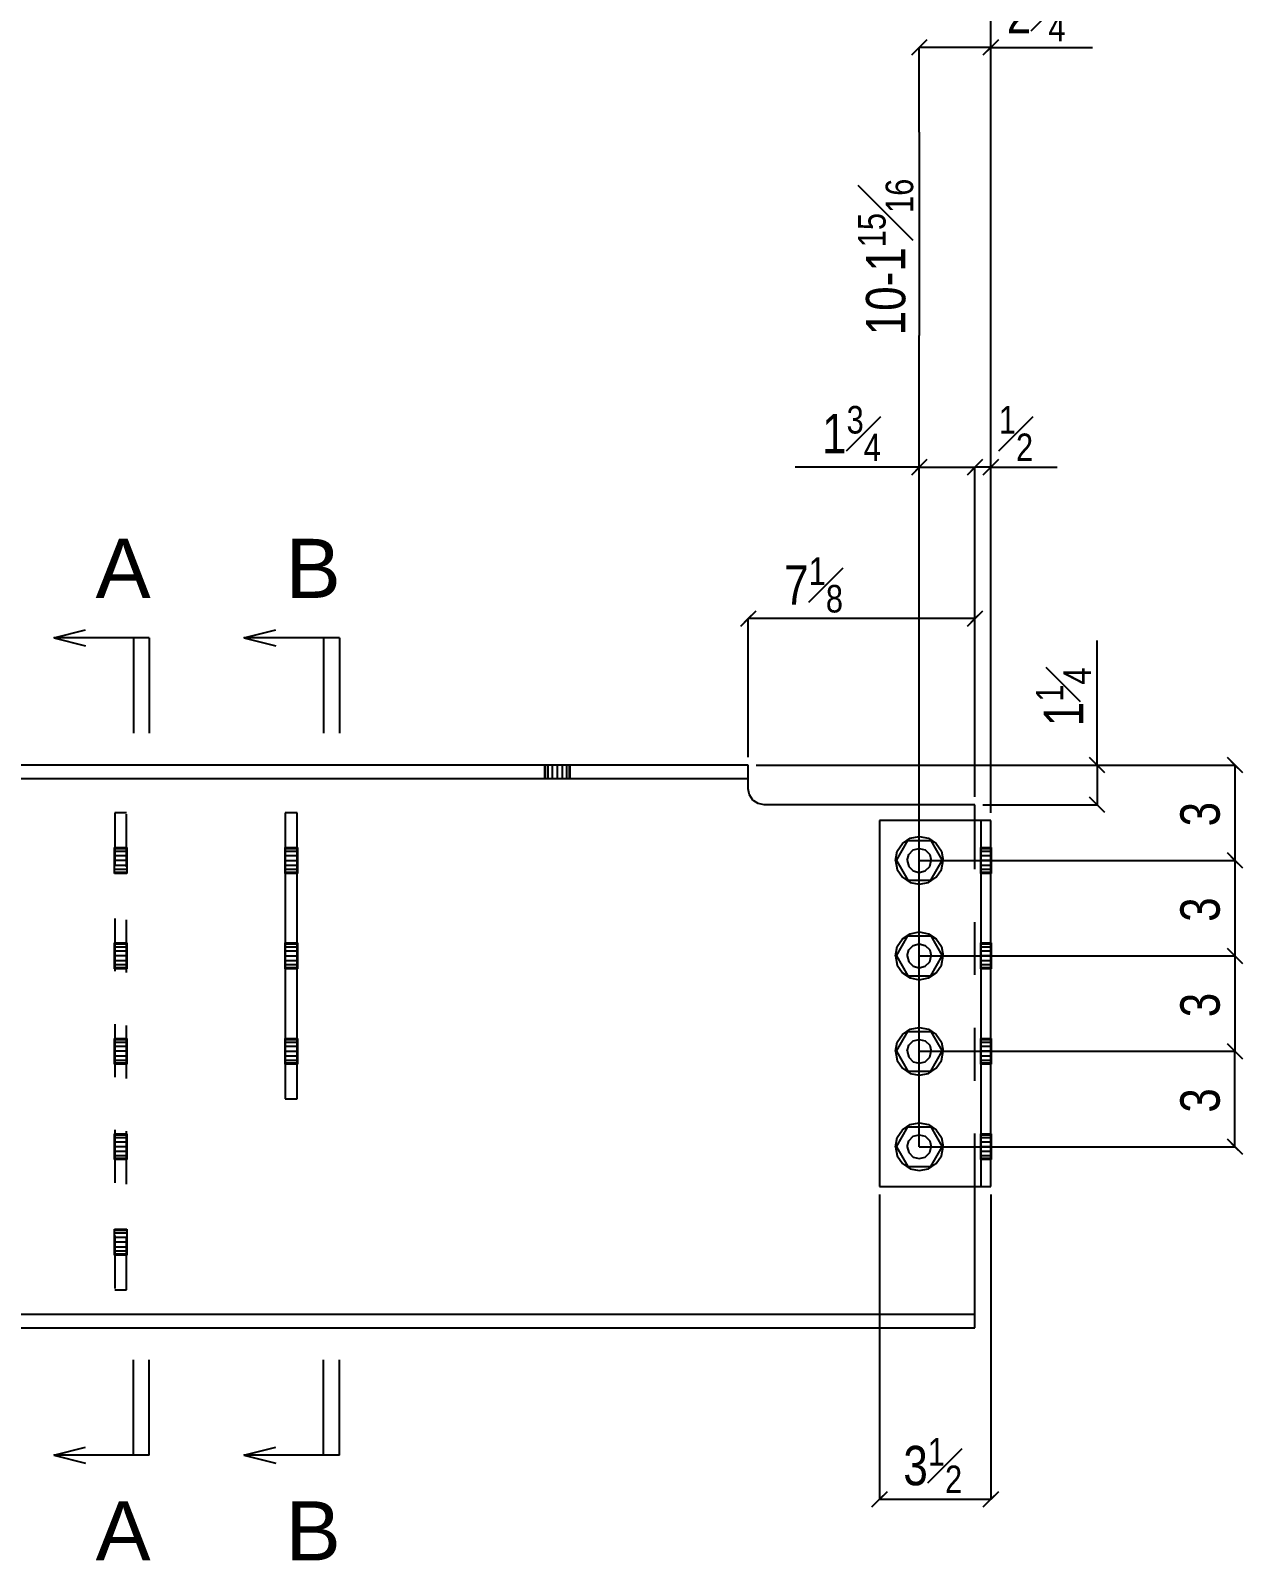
# Model space of a CAD drawing. Extents: x -15 to 112, y -62 to 53.
# Drawn here: x 19.51 to 57.59, y -34.01 to 14.09 of the extents above; entities that cross this region are included whole.
import ezdxf

# ---------------------------------------------------------------- set-up
doc = ezdxf.new("R2010")
doc.units = 0
doc.header["$LTSCALE"] = 83.105452
doc.header["$MEASUREMENT"] = 0
doc.linetypes.add('SDS2_5', pattern=[0.04, 0.02, -0.02])
for name, color, linetype in [('OUTLINE', 7, 'CONTINUOUS'), ('SYSTEM_ANNOTATION', 7, 'CONTINUOUS'), ('USER_ANNOTATION', 7, 'CONTINUOUS')]:
    doc.layers.add(name, color=color, linetype=linetype)
doc.styles.add('ARIAL', font='arial.ttf', dxfattribs={"width": 0.8, "height": 0.2})

msp = doc.modelspace()

# ---------------------------------------------------------------- linework, layer by layer
at = {"layer": 'OUTLINE', "color": 2, "linetype": 'CONTINUOUS'}
for p, q in [((42.062, -9), (5.5, -9)), ((35.656, -8.995), (35.656, -9)), ((36.469, -9), (36.469, -8.995)), ((42.062, -9.425), (42.062, -9)), ((5.5, -9.425), (42.062, -9.425)), ((35.656, -9.425), (35.656, -9.43)), ((36.469, -9.43), (36.469, -9.425)), ((42.062, -9.465), (42.062, -9.425)), ((42.062, -9.478), (42.062, -9.465)), ((42.062, -9.63), (42.062, -9.478)), ((42.062, -9.75), (42.062, -9.63)), ((42.084, -9.857), (42.062, -9.75)), ((42.101, -9.941), (42.084, -9.857)), ((42.209, -10.104), (42.101, -9.941)), ((27.885, -10.5), (27.51, -10.5)), ((27.51, -10.5), (27.51, -19.5)), ((27.885, -19.5), (27.885, -10.5)), ((42.241, -10.125), (42.209, -10.104)), ((42.371, -10.212), (42.241, -10.125)), ((42.562, -10.25), (42.371, -10.212)), ((49.188, -10.25), (42.562, -10.25)), ((49.188, -10.75), (49.188, -10.25)), ((49, -10.75), (46.188, -10.75)), ((46.188, -10.75), (46.188, -22.25)), ((49.144, -10.75), (49, -10.75)), ((49.265, -10.75), (49.144, -10.75)), ((49.346, -10.75), (49.265, -10.75)), ((49.375, -10.75), (49.346, -10.75)), ((49.688, -10.75), (49.375, -10.75)), ((49.375, -10.75), (49.375, -22.25)), ((49.688, -22.25), (49.688, -10.75)), ((27.51, -19.5), (27.885, -19.5)), ((46.188, -22.25), (49, -22.25)), ((49, -22.25), (49.144, -22.25)), ((49.144, -22.25), (49.265, -22.25)), ((49.188, -25.575), (49.188, -22.25)), ((49.265, -22.25), (49.346, -22.25)), ((49.346, -22.25), (49.375, -22.25)), ((49.375, -22.25), (49.688, -22.25)), ((49.188, -25.843), (49.188, -25.575)), ((49.188, -26.07), (49.188, -25.843)), ((49.188, -26.275), (5.5, -26.275)), ((49.188, -26.222), (49.188, -26.07)), ((49.188, -26.275), (49.188, -26.222)), ((49.188, -26.7), (49.188, -26.275)), ((5.5, -26.7), (49.188, -26.7))]:
    msp.add_line(p, q, dxfattribs=at)
at = {"layer": 'OUTLINE', "color": 1, "linetype": 'SDS2_5'}
for p, q in [((35.656, -8.995), (35.687, -8.995)), ((35.656, -9), (35.656, -9.425)), ((35.687, -9), (35.687, -8.995)), ((35.687, -8.995), (35.775, -8.995)), ((35.687, -9.425), (35.687, -9)), ((35.775, -9), (35.775, -8.995)), ((35.775, -8.995), (35.907, -8.995)), ((35.775, -9.425), (35.775, -9)), ((35.907, -9), (35.907, -8.995)), ((35.907, -8.995), (36.062, -8.995)), ((35.907, -9.425), (35.907, -9)), ((36.062, -9), (36.062, -8.995)), ((36.062, -8.995), (36.218, -8.995)), ((36.062, -9.425), (36.062, -9)), ((36.218, -8.995), (36.218, -9)), ((36.218, -8.995), (36.35, -8.995)), ((36.218, -9), (36.218, -9.425)), ((36.35, -8.995), (36.35, -9)), ((36.35, -8.995), (36.438, -8.995)), ((36.35, -9), (36.35, -9.425)), ((36.438, -8.995), (36.438, -9)), ((36.438, -8.995), (36.469, -8.995)), ((36.438, -9), (36.438, -9.425)), ((36.469, -9.425), (36.469, -9)), ((35.687, -9.43), (35.656, -9.43)), ((35.687, -9.43), (35.687, -9.425)), ((35.775, -9.43), (35.687, -9.43)), ((35.775, -9.43), (35.775, -9.425)), ((35.907, -9.43), (35.775, -9.43)), ((35.907, -9.43), (35.907, -9.425)), ((36.062, -9.43), (35.907, -9.43)), ((36.062, -9.43), (36.062, -9.425)), ((36.218, -9.43), (36.062, -9.43)), ((36.218, -9.425), (36.218, -9.43)), ((36.35, -9.43), (36.218, -9.43)), ((36.35, -9.425), (36.35, -9.43)), ((36.438, -9.43), (36.35, -9.43)), ((36.438, -9.425), (36.438, -9.43)), ((36.469, -9.43), (36.438, -9.43)), ((22.525, -10.5), (22.15, -10.5)), ((22.15, -10.5), (22.15, -25.5)), ((22.525, -25.5), (22.525, -10.5)), ((49.188, -22.25), (49.188, -10.75)), ((46.719, -12), (47.078, -11.375)), ((46.719, -12), (47.078, -11.375)), ((46.719, -12), (47.078, -11.375)), ((46.742, -11.711), (46.906, -11.469)), ((46.742, -11.711), (46.906, -11.469)), ((46.906, -11.469), (47.148, -11.305)), ((46.906, -11.469), (47.148, -11.305)), ((47.078, -11.375), (47.797, -11.375)), ((47.078, -11.375), (47.797, -11.375)), ((47.078, -11.375), (47.797, -11.375)), ((47.148, -11.305), (47.438, -11.25)), ((47.148, -11.305), (47.438, -11.25)), ((47.438, -11.25), (47.727, -11.305)), ((47.438, -11.25), (47.727, -11.305)), ((47.727, -11.305), (47.969, -11.469)), ((47.727, -11.305), (47.969, -11.469)), ((47.797, -11.375), (48.156, -12)), ((47.797, -11.375), (48.156, -12)), ((47.797, -11.375), (48.156, -12)), ((47.969, -11.469), (48.133, -11.711)), ((47.969, -11.469), (48.133, -11.711)), ((22.145, -11.594), (22.15, -11.594)), ((22.145, -11.625), (22.145, -11.594)), ((22.145, -11.625), (22.15, -11.625)), ((22.145, -11.713), (22.145, -11.625)), ((22.145, -11.713), (22.15, -11.713)), ((22.145, -11.845), (22.145, -11.713)), ((22.145, -11.845), (22.15, -11.845)), ((22.145, -12), (22.145, -11.845)), ((22.15, -12), (22.145, -12)), ((22.145, -12.155), (22.145, -12)), ((22.15, -11.594), (22.525, -11.594)), ((22.15, -11.625), (22.525, -11.625)), ((22.15, -11.713), (22.525, -11.713)), ((22.15, -11.845), (22.525, -11.845)), ((22.525, -12), (22.15, -12)), ((22.525, -11.594), (22.53, -11.594)), ((22.525, -11.625), (22.53, -11.625)), ((22.525, -11.713), (22.53, -11.713)), ((22.525, -11.845), (22.53, -11.845)), ((22.53, -12), (22.525, -12)), ((22.53, -11.594), (22.53, -11.625)), ((22.53, -11.625), (22.53, -11.713)), ((22.53, -11.713), (22.53, -11.845)), ((22.53, -11.845), (22.53, -12)), ((22.53, -12), (22.53, -12.155)), ((27.505, -11.625), (27.505, -11.594)), ((27.505, -11.594), (27.51, -11.594)), ((27.505, -11.713), (27.505, -11.625)), ((27.505, -11.625), (27.51, -11.625)), ((27.505, -11.845), (27.505, -11.713)), ((27.505, -11.713), (27.51, -11.713)), ((27.505, -12), (27.505, -11.845)), ((27.505, -11.845), (27.51, -11.845)), ((27.505, -12.155), (27.505, -12)), ((27.505, -12), (27.51, -12)), ((27.51, -11.594), (27.885, -11.594)), ((27.51, -11.625), (27.885, -11.625)), ((27.51, -11.713), (27.885, -11.713)), ((27.51, -11.845), (27.885, -11.845)), ((27.51, -12), (27.885, -12)), ((27.885, -11.594), (27.89, -11.594)), ((27.885, -11.625), (27.89, -11.625)), ((27.885, -11.713), (27.89, -11.713)), ((27.885, -11.845), (27.89, -11.845)), ((27.885, -12), (27.89, -12)), ((27.89, -11.594), (27.89, -11.625)), ((27.89, -11.625), (27.89, -11.713)), ((27.89, -11.713), (27.89, -11.845)), ((27.89, -11.845), (27.89, -12)), ((27.89, -12), (27.89, -12.155)), ((46.688, -12), (46.742, -11.711)), ((46.688, -12), (46.742, -11.711)), ((46.688, -12), (46.742, -12.289)), ((46.688, -12), (46.742, -12.289)), ((46.719, -12), (47.078, -12.625)), ((46.719, -12), (47.078, -12.625)), ((46.719, -12), (47.078, -12.625)), ((47.062, -12), (47.109, -11.812)), ((47.062, -12), (47.109, -11.812)), ((47.062, -12), (47.109, -11.812)), ((47.062, -12), (47.109, -11.812)), ((47.062, -12), (47.109, -12.188)), ((47.062, -12), (47.109, -12.188)), ((47.062, -12), (47.109, -12.188)), ((47.062, -12), (47.109, -12.188)), ((47.109, -11.812), (47.25, -11.672)), ((47.109, -11.812), (47.25, -11.672)), ((47.109, -11.812), (47.25, -11.672)), ((47.109, -11.812), (47.25, -11.672)), ((47.25, -11.672), (47.438, -11.625)), ((47.25, -11.672), (47.438, -11.625)), ((47.25, -11.672), (47.438, -11.625)), ((47.25, -11.672), (47.438, -11.625)), ((47.438, -11.625), (47.625, -11.672)), ((47.438, -11.625), (47.625, -11.672)), ((47.438, -11.625), (47.625, -11.672)), ((47.438, -11.625), (47.625, -11.672)), ((47.625, -11.672), (47.766, -11.812)), ((47.625, -11.672), (47.766, -11.812)), ((47.625, -11.672), (47.766, -11.812)), ((47.625, -11.672), (47.766, -11.812)), ((47.766, -11.812), (47.812, -12)), ((47.766, -11.812), (47.812, -12)), ((47.766, -11.812), (47.812, -12)), ((47.766, -11.812), (47.812, -12)), ((47.766, -12.188), (47.812, -12)), ((47.766, -12.188), (47.812, -12)), ((47.766, -12.188), (47.812, -12)), ((47.766, -12.188), (47.812, -12)), ((47.797, -12.625), (48.156, -12)), ((47.797, -12.625), (48.156, -12)), ((47.797, -12.625), (48.156, -12)), ((48.133, -11.711), (48.188, -12)), ((48.133, -11.711), (48.188, -12)), ((48.133, -12.289), (48.188, -12)), ((48.133, -12.289), (48.188, -12)), ((49.37, -11.594), (49.375, -11.594)), ((49.37, -11.625), (49.37, -11.594)), ((49.37, -11.625), (49.375, -11.625)), ((49.37, -11.713), (49.37, -11.625)), ((49.37, -11.713), (49.375, -11.713)), ((49.37, -11.845), (49.37, -11.713)), ((49.37, -11.845), (49.375, -11.845)), ((49.37, -12), (49.37, -11.845)), ((49.375, -12), (49.37, -12)), ((49.37, -12.155), (49.37, -12)), ((49.375, -11.594), (49.688, -11.594)), ((49.375, -11.625), (49.688, -11.625)), ((49.375, -11.713), (49.688, -11.713)), ((49.375, -11.845), (49.688, -11.845)), ((49.688, -12), (49.375, -12)), ((49.688, -11.594), (49.693, -11.594)), ((49.688, -11.625), (49.693, -11.625)), ((49.688, -11.713), (49.693, -11.713)), ((49.688, -11.845), (49.693, -11.845)), ((49.693, -12), (49.688, -12)), ((49.693, -11.594), (49.693, -11.625)), ((49.693, -11.625), (49.693, -11.713)), ((49.693, -11.713), (49.693, -11.845)), ((49.693, -11.845), (49.693, -12)), ((49.693, -12), (49.693, -12.155)), ((22.15, -12.155), (22.145, -12.155)), ((22.145, -12.287), (22.145, -12.155)), ((22.15, -12.287), (22.145, -12.287)), ((22.145, -12.375), (22.145, -12.287)), ((22.15, -12.375), (22.145, -12.375)), ((22.145, -12.406), (22.145, -12.375)), ((22.15, -12.406), (22.145, -12.406)), ((22.525, -12.155), (22.15, -12.155)), ((22.525, -12.287), (22.15, -12.287)), ((22.525, -12.375), (22.15, -12.375)), ((22.525, -12.406), (22.15, -12.406)), ((22.53, -12.155), (22.525, -12.155)), ((22.53, -12.287), (22.525, -12.287)), ((22.53, -12.375), (22.525, -12.375)), ((22.53, -12.406), (22.525, -12.406)), ((22.53, -12.155), (22.53, -12.287)), ((22.53, -12.287), (22.53, -12.375)), ((22.53, -12.375), (22.53, -12.406)), ((27.505, -12.287), (27.505, -12.155)), ((27.51, -12.155), (27.505, -12.155)), ((27.505, -12.375), (27.505, -12.287)), ((27.51, -12.287), (27.505, -12.287)), ((27.505, -12.406), (27.505, -12.375)), ((27.51, -12.375), (27.505, -12.375)), ((27.51, -12.406), (27.505, -12.406)), ((27.885, -12.155), (27.51, -12.155)), ((27.885, -12.287), (27.51, -12.287)), ((27.885, -12.375), (27.51, -12.375)), ((27.885, -12.406), (27.51, -12.406)), ((27.89, -12.155), (27.885, -12.155)), ((27.89, -12.287), (27.885, -12.287)), ((27.89, -12.375), (27.885, -12.375)), ((27.89, -12.406), (27.885, -12.406)), ((27.89, -12.155), (27.89, -12.287)), ((27.89, -12.287), (27.89, -12.375)), ((27.89, -12.375), (27.89, -12.406)), ((46.742, -12.289), (46.906, -12.531)), ((46.742, -12.289), (46.906, -12.531)), ((47.109, -12.188), (47.25, -12.328)), ((47.109, -12.188), (47.25, -12.328)), ((47.109, -12.188), (47.25, -12.328)), ((47.109, -12.188), (47.25, -12.328)), ((47.25, -12.328), (47.438, -12.375)), ((47.25, -12.328), (47.438, -12.375)), ((47.25, -12.328), (47.438, -12.375)), ((47.25, -12.328), (47.438, -12.375)), ((47.438, -12.375), (47.625, -12.328)), ((47.438, -12.375), (47.625, -12.328)), ((47.438, -12.375), (47.625, -12.328)), ((47.438, -12.375), (47.625, -12.328)), ((47.625, -12.328), (47.766, -12.188)), ((47.625, -12.328), (47.766, -12.188)), ((47.625, -12.328), (47.766, -12.188)), ((47.625, -12.328), (47.766, -12.188)), ((47.969, -12.531), (48.133, -12.289)), ((47.969, -12.531), (48.133, -12.289)), ((49.375, -12.155), (49.37, -12.155)), ((49.37, -12.287), (49.37, -12.155)), ((49.375, -12.287), (49.37, -12.287)), ((49.37, -12.375), (49.37, -12.287)), ((49.375, -12.375), (49.37, -12.375)), ((49.37, -12.406), (49.37, -12.375)), ((49.375, -12.406), (49.37, -12.406)), ((49.688, -12.155), (49.375, -12.155)), ((49.688, -12.287), (49.375, -12.287)), ((49.688, -12.375), (49.375, -12.375)), ((49.688, -12.406), (49.375, -12.406)), ((49.693, -12.155), (49.688, -12.155)), ((49.693, -12.287), (49.688, -12.287)), ((49.693, -12.375), (49.688, -12.375)), ((49.693, -12.406), (49.688, -12.406)), ((49.693, -12.155), (49.693, -12.287)), ((49.693, -12.287), (49.693, -12.375)), ((49.693, -12.375), (49.693, -12.406)), ((46.906, -12.531), (47.148, -12.695)), ((46.906, -12.531), (47.148, -12.695)), ((47.078, -12.625), (47.797, -12.625)), ((47.078, -12.625), (47.797, -12.625)), ((47.078, -12.625), (47.797, -12.625)), ((47.148, -12.695), (47.438, -12.75)), ((47.148, -12.695), (47.438, -12.75)), ((47.438, -12.75), (47.727, -12.695)), ((47.438, -12.75), (47.727, -12.695)), ((47.727, -12.695), (47.969, -12.531)), ((47.727, -12.695), (47.969, -12.531)), ((46.719, -15), (47.078, -14.375)), ((46.719, -15), (47.078, -14.375)), ((46.719, -15), (47.078, -14.375)), ((46.906, -14.469), (47.148, -14.305)), ((46.906, -14.469), (47.148, -14.305)), ((47.078, -14.375), (47.797, -14.375)), ((47.078, -14.375), (47.797, -14.375)), ((47.078, -14.375), (47.797, -14.375)), ((47.148, -14.305), (47.438, -14.25)), ((47.148, -14.305), (47.438, -14.25)), ((47.438, -14.25), (47.727, -14.305)), ((47.438, -14.25), (47.727, -14.305)), ((47.727, -14.305), (47.969, -14.469)), ((47.727, -14.305), (47.969, -14.469)), ((47.797, -14.375), (48.156, -15)), ((47.797, -14.375), (48.156, -15)), ((47.797, -14.375), (48.156, -15)), ((22.145, -14.594), (22.15, -14.594)), ((22.145, -14.625), (22.145, -14.594)), ((22.145, -14.625), (22.15, -14.625)), ((22.145, -14.713), (22.145, -14.625)), ((22.145, -14.713), (22.15, -14.713)), ((22.145, -14.845), (22.145, -14.713)), ((22.145, -14.845), (22.15, -14.845)), ((22.145, -15), (22.145, -14.845)), ((22.15, -14.594), (22.525, -14.594)), ((22.15, -14.625), (22.525, -14.625)), ((22.15, -14.713), (22.525, -14.713)), ((22.15, -14.845), (22.525, -14.845)), ((22.525, -14.594), (22.53, -14.594)), ((22.525, -14.625), (22.53, -14.625)), ((22.525, -14.713), (22.53, -14.713)), ((22.525, -14.845), (22.53, -14.845)), ((22.53, -14.594), (22.53, -14.625)), ((22.53, -14.625), (22.53, -14.713)), ((22.53, -14.713), (22.53, -14.845)), ((22.53, -14.845), (22.53, -15)), ((27.505, -14.625), (27.505, -14.594)), ((27.505, -14.594), (27.51, -14.594)), ((27.505, -14.713), (27.505, -14.625)), ((27.505, -14.625), (27.51, -14.625)), ((27.505, -14.845), (27.505, -14.713)), ((27.505, -14.713), (27.51, -14.713)), ((27.505, -15), (27.505, -14.845)), ((27.505, -14.845), (27.51, -14.845)), ((27.51, -14.594), (27.885, -14.594)), ((27.51, -14.625), (27.885, -14.625)), ((27.51, -14.713), (27.885, -14.713)), ((27.51, -14.845), (27.885, -14.845)), ((27.885, -14.594), (27.89, -14.594)), ((27.885, -14.625), (27.89, -14.625)), ((27.885, -14.713), (27.89, -14.713)), ((27.885, -14.845), (27.89, -14.845)), ((27.89, -14.594), (27.89, -14.625)), ((27.89, -14.625), (27.89, -14.713)), ((27.89, -14.713), (27.89, -14.845)), ((27.89, -14.845), (27.89, -15)), ((46.688, -15), (46.742, -14.711)), ((46.688, -15), (46.742, -14.711)), ((46.742, -14.711), (46.906, -14.469)), ((46.742, -14.711), (46.906, -14.469)), ((47.062, -15), (47.109, -14.812)), ((47.062, -15), (47.109, -14.812)), ((47.062, -15), (47.109, -14.812)), ((47.062, -15), (47.109, -14.812)), ((47.109, -14.812), (47.25, -14.672)), ((47.109, -14.812), (47.25, -14.672)), ((47.109, -14.812), (47.25, -14.672)), ((47.109, -14.812), (47.25, -14.672)), ((47.25, -14.672), (47.438, -14.625)), ((47.25, -14.672), (47.438, -14.625)), ((47.25, -14.672), (47.438, -14.625)), ((47.25, -14.672), (47.438, -14.625)), ((47.438, -14.625), (47.625, -14.672)), ((47.438, -14.625), (47.625, -14.672)), ((47.438, -14.625), (47.625, -14.672)), ((47.438, -14.625), (47.625, -14.672)), ((47.625, -14.672), (47.766, -14.812)), ((47.625, -14.672), (47.766, -14.812)), ((47.625, -14.672), (47.766, -14.812)), ((47.625, -14.672), (47.766, -14.812)), ((47.766, -14.812), (47.812, -15)), ((47.766, -14.812), (47.812, -15)), ((47.766, -14.812), (47.812, -15)), ((47.766, -14.812), (47.812, -15)), ((47.969, -14.469), (48.133, -14.711)), ((47.969, -14.469), (48.133, -14.711)), ((48.133, -14.711), (48.188, -15)), ((48.133, -14.711), (48.188, -15)), ((49.37, -14.594), (49.375, -14.594)), ((49.37, -14.625), (49.37, -14.594)), ((49.37, -14.625), (49.375, -14.625)), ((49.37, -14.713), (49.37, -14.625)), ((49.37, -14.713), (49.375, -14.713)), ((49.37, -14.845), (49.37, -14.713)), ((49.37, -14.845), (49.375, -14.845)), ((49.37, -15), (49.37, -14.845)), ((49.375, -14.594), (49.688, -14.594)), ((49.375, -14.625), (49.688, -14.625)), ((49.375, -14.713), (49.688, -14.713)), ((49.375, -14.845), (49.688, -14.845)), ((49.688, -14.594), (49.693, -14.594)), ((49.688, -14.625), (49.693, -14.625)), ((49.688, -14.713), (49.693, -14.713)), ((49.688, -14.845), (49.693, -14.845)), ((49.693, -14.594), (49.693, -14.625)), ((49.693, -14.625), (49.693, -14.713)), ((49.693, -14.713), (49.693, -14.845)), ((49.693, -14.845), (49.693, -15)), ((22.15, -15), (22.145, -15)), ((22.145, -15.155), (22.145, -15)), ((22.15, -15.155), (22.145, -15.155)), ((22.145, -15.287), (22.145, -15.155)), ((22.15, -15.287), (22.145, -15.287)), ((22.145, -15.375), (22.145, -15.287)), ((22.15, -15.375), (22.145, -15.375)), ((22.145, -15.406), (22.145, -15.375)), ((22.525, -15), (22.15, -15)), ((22.525, -15.155), (22.15, -15.155)), ((22.525, -15.287), (22.15, -15.287)), ((22.525, -15.375), (22.15, -15.375)), ((22.53, -15), (22.525, -15)), ((22.53, -15.155), (22.525, -15.155)), ((22.53, -15.287), (22.525, -15.287)), ((22.53, -15.375), (22.525, -15.375)), ((22.53, -15), (22.53, -15.155)), ((22.53, -15.155), (22.53, -15.287)), ((22.53, -15.287), (22.53, -15.375)), ((22.53, -15.375), (22.53, -15.406)), ((27.505, -15.155), (27.505, -15)), ((27.505, -15), (27.51, -15)), ((27.505, -15.287), (27.505, -15.155)), ((27.51, -15.155), (27.505, -15.155)), ((27.505, -15.375), (27.505, -15.287)), ((27.51, -15.287), (27.505, -15.287)), ((27.505, -15.406), (27.505, -15.375)), ((27.51, -15.375), (27.505, -15.375)), ((27.51, -15), (27.885, -15)), ((27.885, -15.155), (27.51, -15.155)), ((27.885, -15.287), (27.51, -15.287)), ((27.885, -15.375), (27.51, -15.375)), ((27.885, -15), (27.89, -15)), ((27.89, -15.155), (27.885, -15.155)), ((27.89, -15.287), (27.885, -15.287)), ((27.89, -15.375), (27.885, -15.375)), ((27.89, -15), (27.89, -15.155)), ((27.89, -15.155), (27.89, -15.287)), ((27.89, -15.287), (27.89, -15.375)), ((27.89, -15.375), (27.89, -15.406)), ((46.688, -15), (46.742, -15.289)), ((46.688, -15), (46.742, -15.289)), ((46.719, -15), (47.078, -15.625)), ((46.719, -15), (47.078, -15.625)), ((46.719, -15), (47.078, -15.625)), ((46.742, -15.289), (46.906, -15.531)), ((46.742, -15.289), (46.906, -15.531)), ((47.062, -15), (47.109, -15.188)), ((47.062, -15), (47.109, -15.188)), ((47.062, -15), (47.109, -15.188)), ((47.062, -15), (47.109, -15.188)), ((47.109, -15.188), (47.25, -15.328)), ((47.109, -15.188), (47.25, -15.328)), ((47.109, -15.188), (47.25, -15.328)), ((47.109, -15.188), (47.25, -15.328)), ((47.25, -15.328), (47.438, -15.375)), ((47.25, -15.328), (47.438, -15.375)), ((47.25, -15.328), (47.438, -15.375)), ((47.25, -15.328), (47.438, -15.375)), ((47.438, -15.375), (47.625, -15.328)), ((47.438, -15.375), (47.625, -15.328)), ((47.438, -15.375), (47.625, -15.328)), ((47.438, -15.375), (47.625, -15.328)), ((47.625, -15.328), (47.766, -15.188)), ((47.625, -15.328), (47.766, -15.188)), ((47.625, -15.328), (47.766, -15.188)), ((47.625, -15.328), (47.766, -15.188)), ((47.766, -15.188), (47.812, -15)), ((47.766, -15.188), (47.812, -15)), ((47.766, -15.188), (47.812, -15)), ((47.766, -15.188), (47.812, -15)), ((47.797, -15.625), (48.156, -15)), ((47.797, -15.625), (48.156, -15)), ((47.797, -15.625), (48.156, -15)), ((47.969, -15.531), (48.133, -15.289)), ((47.969, -15.531), (48.133, -15.289)), ((48.133, -15.289), (48.188, -15)), ((48.133, -15.289), (48.188, -15)), ((49.375, -15), (49.37, -15)), ((49.37, -15.155), (49.37, -15)), ((49.375, -15.155), (49.37, -15.155)), ((49.37, -15.287), (49.37, -15.155)), ((49.375, -15.287), (49.37, -15.287)), ((49.37, -15.375), (49.37, -15.287)), ((49.375, -15.375), (49.37, -15.375)), ((49.37, -15.406), (49.37, -15.375)), ((49.688, -15), (49.375, -15)), ((49.688, -15.155), (49.375, -15.155)), ((49.688, -15.287), (49.375, -15.287)), ((49.688, -15.375), (49.375, -15.375)), ((49.693, -15), (49.688, -15)), ((49.693, -15.155), (49.688, -15.155)), ((49.693, -15.287), (49.688, -15.287)), ((49.693, -15.375), (49.688, -15.375)), ((49.693, -15), (49.693, -15.155)), ((49.693, -15.155), (49.693, -15.287)), ((49.693, -15.287), (49.693, -15.375)), ((49.693, -15.375), (49.693, -15.406)), ((22.15, -15.406), (22.145, -15.406)), ((22.525, -15.406), (22.15, -15.406)), ((22.53, -15.406), (22.525, -15.406)), ((27.51, -15.406), (27.505, -15.406)), ((27.885, -15.406), (27.51, -15.406)), ((27.89, -15.406), (27.885, -15.406)), ((46.906, -15.531), (47.148, -15.695)), ((46.906, -15.531), (47.148, -15.695)), ((47.078, -15.625), (47.797, -15.625)), ((47.078, -15.625), (47.797, -15.625)), ((47.078, -15.625), (47.797, -15.625)), ((47.148, -15.695), (47.438, -15.75)), ((47.148, -15.695), (47.438, -15.75)), ((47.438, -15.75), (47.727, -15.695)), ((47.438, -15.75), (47.727, -15.695)), ((47.727, -15.695), (47.969, -15.531)), ((47.727, -15.695), (47.969, -15.531)), ((49.375, -15.406), (49.37, -15.406)), ((49.688, -15.406), (49.375, -15.406)), ((49.693, -15.406), (49.688, -15.406)), ((46.906, -17.469), (47.148, -17.305)), ((46.906, -17.469), (47.148, -17.305)), ((47.148, -17.305), (47.438, -17.25)), ((47.148, -17.305), (47.438, -17.25)), ((47.438, -17.25), (47.727, -17.305)), ((47.438, -17.25), (47.727, -17.305)), ((47.727, -17.305), (47.969, -17.469)), ((47.727, -17.305), (47.969, -17.469)), ((22.145, -17.594), (22.15, -17.594)), ((22.145, -17.625), (22.145, -17.594)), ((22.145, -17.625), (22.15, -17.625)), ((22.145, -17.713), (22.145, -17.625)), ((22.145, -17.713), (22.15, -17.713)), ((22.145, -17.845), (22.145, -17.713)), ((22.15, -17.594), (22.525, -17.594)), ((22.15, -17.625), (22.525, -17.625)), ((22.15, -17.713), (22.525, -17.713)), ((22.525, -17.594), (22.53, -17.594)), ((22.525, -17.625), (22.53, -17.625)), ((22.525, -17.713), (22.53, -17.713)), ((22.53, -17.594), (22.53, -17.625)), ((22.53, -17.625), (22.53, -17.713)), ((22.53, -17.713), (22.53, -17.845)), ((27.505, -17.625), (27.505, -17.594)), ((27.505, -17.594), (27.51, -17.594)), ((27.505, -17.713), (27.505, -17.625)), ((27.505, -17.625), (27.51, -17.625)), ((27.505, -17.845), (27.505, -17.713)), ((27.505, -17.713), (27.51, -17.713)), ((27.51, -17.594), (27.885, -17.594)), ((27.51, -17.625), (27.885, -17.625)), ((27.51, -17.713), (27.885, -17.713)), ((27.885, -17.594), (27.89, -17.594)), ((27.885, -17.625), (27.89, -17.625)), ((27.885, -17.713), (27.89, -17.713)), ((27.89, -17.594), (27.89, -17.625)), ((27.89, -17.625), (27.89, -17.713)), ((27.89, -17.713), (27.89, -17.845)), ((46.688, -18), (46.742, -17.711)), ((46.688, -18), (46.742, -17.711)), ((46.719, -18), (47.078, -17.375)), ((46.719, -18), (47.078, -17.375)), ((46.719, -18), (47.078, -17.375)), ((46.742, -17.711), (46.906, -17.469)), ((46.742, -17.711), (46.906, -17.469)), ((47.078, -17.375), (47.797, -17.375)), ((47.078, -17.375), (47.797, -17.375)), ((47.078, -17.375), (47.797, -17.375)), ((47.109, -17.812), (47.25, -17.672)), ((47.109, -17.812), (47.25, -17.672)), ((47.109, -17.812), (47.25, -17.672)), ((47.109, -17.812), (47.25, -17.672)), ((47.25, -17.672), (47.438, -17.625)), ((47.25, -17.672), (47.438, -17.625)), ((47.25, -17.672), (47.438, -17.625)), ((47.25, -17.672), (47.438, -17.625)), ((47.438, -17.625), (47.625, -17.672)), ((47.438, -17.625), (47.625, -17.672)), ((47.438, -17.625), (47.625, -17.672)), ((47.438, -17.625), (47.625, -17.672)), ((47.625, -17.672), (47.766, -17.812)), ((47.625, -17.672), (47.766, -17.812)), ((47.625, -17.672), (47.766, -17.812)), ((47.625, -17.672), (47.766, -17.812)), ((47.797, -17.375), (48.156, -18)), ((47.797, -17.375), (48.156, -18)), ((47.797, -17.375), (48.156, -18)), ((47.969, -17.469), (48.133, -17.711)), ((47.969, -17.469), (48.133, -17.711)), ((48.133, -17.711), (48.188, -18)), ((48.133, -17.711), (48.188, -18)), ((49.37, -17.594), (49.375, -17.594)), ((49.37, -17.625), (49.37, -17.594)), ((49.37, -17.625), (49.375, -17.625)), ((49.37, -17.713), (49.37, -17.625)), ((49.37, -17.713), (49.375, -17.713)), ((49.37, -17.845), (49.37, -17.713)), ((49.375, -17.594), (49.688, -17.594)), ((49.375, -17.625), (49.688, -17.625)), ((49.375, -17.713), (49.688, -17.713)), ((49.688, -17.594), (49.693, -17.594)), ((49.688, -17.625), (49.693, -17.625)), ((49.688, -17.713), (49.693, -17.713)), ((49.693, -17.594), (49.693, -17.625)), ((49.693, -17.625), (49.693, -17.713)), ((49.693, -17.713), (49.693, -17.845)), ((22.145, -17.845), (22.15, -17.845)), ((22.145, -18), (22.145, -17.845)), ((22.15, -18), (22.145, -18)), ((22.145, -18.155), (22.145, -18)), ((22.15, -18.155), (22.145, -18.155)), ((22.145, -18.287), (22.145, -18.155)), ((22.15, -17.845), (22.525, -17.845)), ((22.525, -18), (22.15, -18)), ((22.525, -18.155), (22.15, -18.155)), ((22.525, -17.845), (22.53, -17.845)), ((22.53, -18), (22.525, -18)), ((22.53, -18.155), (22.525, -18.155)), ((22.53, -17.845), (22.53, -18)), ((22.53, -18), (22.53, -18.155)), ((22.53, -18.155), (22.53, -18.287)), ((27.505, -18), (27.505, -17.845)), ((27.505, -17.845), (27.51, -17.845)), ((27.505, -18.155), (27.505, -18)), ((27.505, -18), (27.51, -18)), ((27.505, -18.287), (27.505, -18.155)), ((27.51, -18.155), (27.505, -18.155)), ((27.51, -17.845), (27.885, -17.845)), ((27.51, -18), (27.885, -18)), ((27.885, -18.155), (27.51, -18.155)), ((27.885, -17.845), (27.89, -17.845)), ((27.885, -18), (27.89, -18)), ((27.89, -18.155), (27.885, -18.155)), ((27.89, -17.845), (27.89, -18)), ((27.89, -18), (27.89, -18.155)), ((27.89, -18.155), (27.89, -18.287)), ((46.688, -18), (46.742, -18.289)), ((46.688, -18), (46.742, -18.289)), ((46.719, -18), (47.078, -18.625)), ((46.719, -18), (47.078, -18.625)), ((46.719, -18), (47.078, -18.625)), ((47.062, -18), (47.109, -17.812)), ((47.062, -18), (47.109, -17.812)), ((47.062, -18), (47.109, -17.812)), ((47.062, -18), (47.109, -17.812)), ((47.062, -18), (47.109, -18.188)), ((47.062, -18), (47.109, -18.188)), ((47.062, -18), (47.109, -18.188)), ((47.062, -18), (47.109, -18.188)), ((47.109, -18.188), (47.25, -18.328)), ((47.109, -18.188), (47.25, -18.328)), ((47.109, -18.188), (47.25, -18.328)), ((47.109, -18.188), (47.25, -18.328)), ((47.625, -18.328), (47.766, -18.188)), ((47.625, -18.328), (47.766, -18.188)), ((47.625, -18.328), (47.766, -18.188)), ((47.625, -18.328), (47.766, -18.188)), ((47.766, -17.812), (47.812, -18)), ((47.766, -17.812), (47.812, -18)), ((47.766, -17.812), (47.812, -18)), ((47.766, -17.812), (47.812, -18)), ((47.766, -18.188), (47.812, -18)), ((47.766, -18.188), (47.812, -18)), ((47.766, -18.188), (47.812, -18)), ((47.766, -18.188), (47.812, -18)), ((47.797, -18.625), (48.156, -18)), ((47.797, -18.625), (48.156, -18)), ((47.797, -18.625), (48.156, -18)), ((48.133, -18.289), (48.188, -18)), ((48.133, -18.289), (48.188, -18)), ((49.37, -17.845), (49.375, -17.845)), ((49.37, -18), (49.37, -17.845)), ((49.375, -18), (49.37, -18)), ((49.37, -18.155), (49.37, -18)), ((49.375, -18.155), (49.37, -18.155)), ((49.37, -18.287), (49.37, -18.155)), ((49.375, -17.845), (49.688, -17.845)), ((49.688, -18), (49.375, -18)), ((49.688, -18.155), (49.375, -18.155)), ((49.688, -17.845), (49.693, -17.845)), ((49.693, -18), (49.688, -18)), ((49.693, -18.155), (49.688, -18.155)), ((49.693, -17.845), (49.693, -18)), ((49.693, -18), (49.693, -18.155)), ((49.693, -18.155), (49.693, -18.287)), ((22.15, -18.287), (22.145, -18.287)), ((22.145, -18.375), (22.145, -18.287)), ((22.15, -18.375), (22.145, -18.375)), ((22.145, -18.406), (22.145, -18.375)), ((22.15, -18.406), (22.145, -18.406)), ((22.525, -18.287), (22.15, -18.287)), ((22.525, -18.375), (22.15, -18.375)), ((22.525, -18.406), (22.15, -18.406)), ((22.53, -18.287), (22.525, -18.287)), ((22.53, -18.375), (22.525, -18.375)), ((22.53, -18.406), (22.525, -18.406)), ((22.53, -18.287), (22.53, -18.375)), ((22.53, -18.375), (22.53, -18.406)), ((27.505, -18.375), (27.505, -18.287)), ((27.51, -18.287), (27.505, -18.287)), ((27.505, -18.406), (27.505, -18.375)), ((27.51, -18.375), (27.505, -18.375)), ((27.51, -18.406), (27.505, -18.406)), ((27.885, -18.287), (27.51, -18.287)), ((27.885, -18.375), (27.51, -18.375)), ((27.885, -18.406), (27.51, -18.406)), ((27.89, -18.287), (27.885, -18.287)), ((27.89, -18.375), (27.885, -18.375)), ((27.89, -18.406), (27.885, -18.406)), ((27.89, -18.287), (27.89, -18.375)), ((27.89, -18.375), (27.89, -18.406)), ((46.742, -18.289), (46.906, -18.531)), ((46.742, -18.289), (46.906, -18.531)), ((46.906, -18.531), (47.148, -18.695)), ((46.906, -18.531), (47.148, -18.695)), ((47.078, -18.625), (47.797, -18.625)), ((47.078, -18.625), (47.797, -18.625)), ((47.078, -18.625), (47.797, -18.625)), ((47.148, -18.695), (47.438, -18.75)), ((47.148, -18.695), (47.438, -18.75)), ((47.25, -18.328), (47.438, -18.375)), ((47.25, -18.328), (47.438, -18.375)), ((47.25, -18.328), (47.438, -18.375)), ((47.25, -18.328), (47.438, -18.375)), ((47.438, -18.375), (47.625, -18.328)), ((47.438, -18.375), (47.625, -18.328)), ((47.438, -18.375), (47.625, -18.328)), ((47.438, -18.375), (47.625, -18.328)), ((47.438, -18.75), (47.727, -18.695)), ((47.438, -18.75), (47.727, -18.695)), ((47.727, -18.695), (47.969, -18.531)), ((47.727, -18.695), (47.969, -18.531)), ((47.969, -18.531), (48.133, -18.289)), ((47.969, -18.531), (48.133, -18.289)), ((49.375, -18.287), (49.37, -18.287)), ((49.37, -18.375), (49.37, -18.287)), ((49.375, -18.375), (49.37, -18.375)), ((49.37, -18.406), (49.37, -18.375)), ((49.375, -18.406), (49.37, -18.406)), ((49.688, -18.287), (49.375, -18.287)), ((49.688, -18.375), (49.375, -18.375)), ((49.688, -18.406), (49.375, -18.406)), ((49.693, -18.287), (49.688, -18.287)), ((49.693, -18.375), (49.688, -18.375)), ((49.693, -18.406), (49.688, -18.406)), ((49.693, -18.287), (49.693, -18.375)), ((49.693, -18.375), (49.693, -18.406)), ((22.145, -20.594), (22.15, -20.594)), ((22.145, -20.625), (22.145, -20.594)), ((22.145, -20.625), (22.15, -20.625)), ((22.145, -20.713), (22.145, -20.625)), ((22.15, -20.594), (22.525, -20.594)), ((22.15, -20.625), (22.525, -20.625)), ((22.525, -20.594), (22.53, -20.594)), ((22.525, -20.625), (22.53, -20.625)), ((22.53, -20.594), (22.53, -20.625)), ((22.53, -20.625), (22.53, -20.713)), ((46.719, -21), (47.078, -20.375)), ((46.719, -21), (47.078, -20.375)), ((46.719, -21), (47.078, -20.375)), ((46.742, -20.711), (46.906, -20.469)), ((46.742, -20.711), (46.906, -20.469)), ((46.906, -20.469), (47.148, -20.305)), ((46.906, -20.469), (47.148, -20.305)), ((47.078, -20.375), (47.797, -20.375)), ((47.078, -20.375), (47.797, -20.375)), ((47.078, -20.375), (47.797, -20.375)), ((47.109, -20.812), (47.25, -20.672)), ((47.109, -20.812), (47.25, -20.672)), ((47.109, -20.812), (47.25, -20.672)), ((47.109, -20.812), (47.25, -20.672)), ((47.148, -20.305), (47.438, -20.25)), ((47.148, -20.305), (47.438, -20.25)), ((47.25, -20.672), (47.438, -20.625)), ((47.25, -20.672), (47.438, -20.625)), ((47.25, -20.672), (47.438, -20.625)), ((47.25, -20.672), (47.438, -20.625)), ((47.438, -20.25), (47.727, -20.305)), ((47.438, -20.25), (47.727, -20.305)), ((47.438, -20.625), (47.625, -20.672)), ((47.438, -20.625), (47.625, -20.672)), ((47.438, -20.625), (47.625, -20.672)), ((47.438, -20.625), (47.625, -20.672)), ((47.625, -20.672), (47.766, -20.812)), ((47.625, -20.672), (47.766, -20.812)), ((47.625, -20.672), (47.766, -20.812)), ((47.625, -20.672), (47.766, -20.812)), ((47.727, -20.305), (47.969, -20.469)), ((47.727, -20.305), (47.969, -20.469)), ((47.797, -20.375), (48.156, -21)), ((47.797, -20.375), (48.156, -21)), ((47.797, -20.375), (48.156, -21)), ((47.969, -20.469), (48.133, -20.711)), ((47.969, -20.469), (48.133, -20.711)), ((49.37, -20.594), (49.375, -20.594)), ((49.37, -20.625), (49.37, -20.594)), ((49.37, -20.625), (49.375, -20.625)), ((49.37, -20.713), (49.37, -20.625)), ((49.375, -20.594), (49.688, -20.594)), ((49.375, -20.625), (49.688, -20.625)), ((49.688, -20.594), (49.693, -20.594)), ((49.688, -20.625), (49.693, -20.625)), ((49.693, -20.594), (49.693, -20.625)), ((49.693, -20.625), (49.693, -20.713)), ((22.145, -20.713), (22.15, -20.713)), ((22.145, -20.845), (22.145, -20.713)), ((22.145, -20.845), (22.15, -20.845)), ((22.145, -21), (22.145, -20.845)), ((22.15, -21), (22.145, -21)), ((22.145, -21.155), (22.145, -21)), ((22.15, -21.155), (22.145, -21.155)), ((22.145, -21.287), (22.145, -21.155)), ((22.15, -20.713), (22.525, -20.713)), ((22.15, -20.845), (22.525, -20.845)), ((22.525, -21), (22.15, -21)), ((22.525, -21.155), (22.15, -21.155)), ((22.525, -20.713), (22.53, -20.713)), ((22.525, -20.845), (22.53, -20.845)), ((22.53, -21), (22.525, -21)), ((22.53, -21.155), (22.525, -21.155)), ((22.53, -20.713), (22.53, -20.845)), ((22.53, -20.845), (22.53, -21)), ((22.53, -21), (22.53, -21.155)), ((22.53, -21.155), (22.53, -21.287)), ((46.688, -21), (46.742, -20.711)), ((46.688, -21), (46.742, -20.711)), ((46.688, -21), (46.742, -21.289)), ((46.688, -21), (46.742, -21.289)), ((46.719, -21), (47.078, -21.625)), ((46.719, -21), (47.078, -21.625)), ((46.719, -21), (47.078, -21.625)), ((47.062, -21), (47.109, -20.812)), ((47.062, -21), (47.109, -20.812)), ((47.062, -21), (47.109, -20.812)), ((47.062, -21), (47.109, -20.812)), ((47.062, -21), (47.109, -21.188)), ((47.062, -21), (47.109, -21.188)), ((47.062, -21), (47.109, -21.188)), ((47.062, -21), (47.109, -21.188)), ((47.766, -20.812), (47.812, -21)), ((47.766, -20.812), (47.812, -21)), ((47.766, -20.812), (47.812, -21)), ((47.766, -20.812), (47.812, -21)), ((47.766, -21.188), (47.812, -21)), ((47.766, -21.188), (47.812, -21)), ((47.766, -21.188), (47.812, -21)), ((47.766, -21.188), (47.812, -21)), ((47.797, -21.625), (48.156, -21)), ((47.797, -21.625), (48.156, -21)), ((47.797, -21.625), (48.156, -21)), ((48.133, -20.711), (48.188, -21)), ((48.133, -20.711), (48.188, -21)), ((48.133, -21.289), (48.188, -21)), ((48.133, -21.289), (48.188, -21)), ((49.37, -20.713), (49.375, -20.713)), ((49.37, -20.845), (49.37, -20.713)), ((49.37, -20.845), (49.375, -20.845)), ((49.37, -21), (49.37, -20.845)), ((49.375, -21), (49.37, -21)), ((49.37, -21.155), (49.37, -21)), ((49.375, -21.155), (49.37, -21.155)), ((49.37, -21.287), (49.37, -21.155)), ((49.375, -20.713), (49.688, -20.713)), ((49.375, -20.845), (49.688, -20.845)), ((49.688, -21), (49.375, -21)), ((49.688, -21.155), (49.375, -21.155)), ((49.688, -20.713), (49.693, -20.713)), ((49.688, -20.845), (49.693, -20.845)), ((49.693, -21), (49.688, -21)), ((49.693, -21.155), (49.688, -21.155)), ((49.693, -20.713), (49.693, -20.845)), ((49.693, -20.845), (49.693, -21)), ((49.693, -21), (49.693, -21.155)), ((49.693, -21.155), (49.693, -21.287)), ((22.15, -21.287), (22.145, -21.287)), ((22.145, -21.375), (22.145, -21.287)), ((22.15, -21.375), (22.145, -21.375)), ((22.145, -21.406), (22.145, -21.375)), ((22.15, -21.406), (22.145, -21.406)), ((22.525, -21.287), (22.15, -21.287)), ((22.525, -21.375), (22.15, -21.375)), ((22.525, -21.406), (22.15, -21.406)), ((22.53, -21.287), (22.525, -21.287)), ((22.53, -21.375), (22.525, -21.375)), ((22.53, -21.406), (22.525, -21.406)), ((22.53, -21.287), (22.53, -21.375)), ((22.53, -21.375), (22.53, -21.406)), ((46.742, -21.289), (46.906, -21.531)), ((46.742, -21.289), (46.906, -21.531)), ((46.906, -21.531), (47.148, -21.695)), ((46.906, -21.531), (47.148, -21.695)), ((47.078, -21.625), (47.797, -21.625)), ((47.078, -21.625), (47.797, -21.625)), ((47.078, -21.625), (47.797, -21.625)), ((47.109, -21.188), (47.25, -21.328)), ((47.109, -21.188), (47.25, -21.328)), ((47.109, -21.188), (47.25, -21.328)), ((47.109, -21.188), (47.25, -21.328)), ((47.25, -21.328), (47.438, -21.375)), ((47.25, -21.328), (47.438, -21.375)), ((47.25, -21.328), (47.438, -21.375)), ((47.25, -21.328), (47.438, -21.375)), ((47.438, -21.375), (47.625, -21.328)), ((47.438, -21.375), (47.625, -21.328)), ((47.438, -21.375), (47.625, -21.328)), ((47.438, -21.375), (47.625, -21.328)), ((47.625, -21.328), (47.766, -21.188)), ((47.625, -21.328), (47.766, -21.188)), ((47.625, -21.328), (47.766, -21.188)), ((47.625, -21.328), (47.766, -21.188)), ((47.727, -21.695), (47.969, -21.531)), ((47.727, -21.695), (47.969, -21.531)), ((47.969, -21.531), (48.133, -21.289)), ((47.969, -21.531), (48.133, -21.289)), ((49.375, -21.287), (49.37, -21.287)), ((49.37, -21.375), (49.37, -21.287)), ((49.375, -21.375), (49.37, -21.375)), ((49.37, -21.406), (49.37, -21.375)), ((49.375, -21.406), (49.37, -21.406)), ((49.688, -21.287), (49.375, -21.287)), ((49.688, -21.375), (49.375, -21.375)), ((49.688, -21.406), (49.375, -21.406)), ((49.693, -21.287), (49.688, -21.287)), ((49.693, -21.375), (49.688, -21.375)), ((49.693, -21.406), (49.688, -21.406)), ((49.693, -21.287), (49.693, -21.375)), ((49.693, -21.375), (49.693, -21.406)), ((47.148, -21.695), (47.438, -21.75)), ((47.148, -21.695), (47.438, -21.75)), ((47.438, -21.75), (47.727, -21.695)), ((47.438, -21.75), (47.727, -21.695)), ((22.145, -23.594), (22.15, -23.594)), ((22.145, -23.625), (22.145, -23.594)), ((22.145, -23.625), (22.15, -23.625)), ((22.145, -23.713), (22.145, -23.625)), ((22.145, -23.713), (22.15, -23.713)), ((22.145, -23.845), (22.145, -23.713)), ((22.145, -23.845), (22.15, -23.845)), ((22.145, -24), (22.145, -23.845)), ((22.15, -24), (22.145, -24)), ((22.145, -24.155), (22.145, -24)), ((22.15, -23.594), (22.525, -23.594)), ((22.15, -23.625), (22.525, -23.625)), ((22.15, -23.713), (22.525, -23.713)), ((22.15, -23.845), (22.525, -23.845)), ((22.525, -24), (22.15, -24)), ((22.525, -23.594), (22.53, -23.594)), ((22.525, -23.625), (22.53, -23.625)), ((22.525, -23.713), (22.53, -23.713)), ((22.525, -23.845), (22.53, -23.845)), ((22.53, -24), (22.525, -24)), ((22.53, -23.594), (22.53, -23.625)), ((22.53, -23.625), (22.53, -23.713)), ((22.53, -23.713), (22.53, -23.845)), ((22.53, -23.845), (22.53, -24)), ((22.53, -24), (22.53, -24.155)), ((22.15, -24.155), (22.145, -24.155)), ((22.145, -24.287), (22.145, -24.155)), ((22.15, -24.287), (22.145, -24.287)), ((22.145, -24.375), (22.145, -24.287)), ((22.15, -24.375), (22.145, -24.375)), ((22.145, -24.406), (22.145, -24.375)), ((22.15, -24.406), (22.145, -24.406)), ((22.525, -24.155), (22.15, -24.155)), ((22.525, -24.287), (22.15, -24.287)), ((22.525, -24.375), (22.15, -24.375)), ((22.525, -24.406), (22.15, -24.406)), ((22.53, -24.155), (22.525, -24.155)), ((22.53, -24.287), (22.525, -24.287)), ((22.53, -24.375), (22.525, -24.375)), ((22.53, -24.406), (22.525, -24.406)), ((22.53, -24.155), (22.53, -24.287)), ((22.53, -24.287), (22.53, -24.375)), ((22.53, -24.375), (22.53, -24.406)), ((22.15, -25.5), (22.525, -25.5))]:
    msp.add_line(p, q, dxfattribs=at)
at = {"layer": 'OUTLINE', "color": 1, "linetype": 'CONTINUOUS'}
for p, q in [((46.719, -12), (47.078, -11.375)), ((47.078, -11.375), (47.797, -11.375)), ((47.797, -11.375), (48.156, -12)), ((46.719, -12), (47.078, -12.625)), ((47.797, -12.625), (48.156, -12)), ((47.078, -12.625), (47.797, -12.625)), ((46.719, -15), (47.078, -14.375)), ((47.078, -14.375), (47.797, -14.375)), ((47.797, -14.375), (48.156, -15)), ((46.719, -15), (47.078, -15.625)), ((47.797, -15.625), (48.156, -15)), ((47.078, -15.625), (47.797, -15.625)), ((46.719, -18), (47.078, -17.375)), ((47.078, -17.375), (47.797, -17.375)), ((47.797, -17.375), (48.156, -18)), ((46.719, -18), (47.078, -18.625)), ((47.797, -18.625), (48.156, -18)), ((47.078, -18.625), (47.797, -18.625)), ((46.719, -21), (47.078, -20.375)), ((47.078, -20.375), (47.797, -20.375)), ((47.797, -20.375), (48.156, -21)), ((46.719, -21), (47.078, -21.625)), ((47.797, -21.625), (48.156, -21)), ((47.078, -21.625), (47.797, -21.625))]:
    msp.add_line(p, q, dxfattribs=at)
at = {"layer": 'SYSTEM_ANNOTATION', "color": 1, "linetype": 'CONTINUOUS'}
for p, q in [((49.688, -9), (49.688, 50.477)), ((47.674, 13.798), (47.201, 13.325)), ((47.201, 13.325), (47.438, 13.562)), ((47.438, 13.562), (47.674, 13.798)), ((49.688, 13.562), (47.438, 13.562)), ((47.438, 10.9), (47.438, 13.562)), ((49.924, 13.798), (49.451, 13.325)), ((49.451, 13.325), (49.688, 13.562)), ((49.688, 13.562), (49.924, 13.798)), ((49.688, -9), (49.688, 13.562)), ((49.688, 13.562), (52.878, 13.562)), ((47.438, 10.9), (47.438, 10.9)), ((47.438, 10.9), (47.438, 4.508)), ((47.438, -21), (47.438, 4.508)), ((47.438, -21), (47.438, 4.508)), ((42.299, -4.16), (41.826, -4.632)), ((42.062, -4.396), (42.299, -4.16)), ((49.424, -4.16), (48.951, -4.632)), ((49.188, -4.396), (49.424, -4.16)), ((41.826, -4.632), (42.062, -4.396)), ((49.188, -4.396), (42.062, -4.396)), ((42.062, -8.75), (42.062, -4.396)), ((48.951, -4.632), (49.188, -4.396)), ((49.188, -10), (49.188, -4.396)), ((53.028, -9), (53.028, -5.089)), ((42.312, -9), (53.028, -9)), ((49.688, -9), (57.357, -9)), ((53.028, -9), (52.791, -8.764)), ((52.791, -8.764), (53.264, -9.236)), ((53.264, -9.236), (53.028, -9)), ((53.028, -9), (53.028, -10.25)), ((57.357, -9), (57.121, -8.764)), ((57.121, -8.764), (57.594, -9.236)), ((57.594, -9.236), (57.357, -9)), ((57.357, -9), (57.357, -12)), ((53.028, -10.25), (52.791, -10.014)), ((52.791, -10.014), (53.264, -10.486)), ((49.438, -10.25), (53.028, -10.25)), ((53.028, -10.25), (53.028, -10.25)), ((53.264, -10.486), (53.028, -10.25)), ((47.438, -12), (57.357, -12)), ((47.438, -12), (57.357, -12)), ((57.357, -12), (57.121, -11.764)), ((57.121, -11.764), (57.594, -12.236)), ((57.357, -12), (57.121, -11.764)), ((57.121, -11.764), (57.594, -12.236)), ((57.594, -12.236), (57.357, -12)), ((57.594, -12.236), (57.357, -12)), ((57.357, -12), (57.357, -15)), ((57.357, -15), (57.121, -14.764)), ((57.121, -14.764), (57.594, -15.236)), ((57.357, -15), (57.121, -14.764)), ((57.121, -14.764), (57.594, -15.236)), ((47.438, -15), (57.357, -15)), ((47.438, -15), (57.357, -15)), ((57.594, -15.236), (57.357, -15)), ((57.594, -15.236), (57.357, -15)), ((57.357, -15), (57.357, -18)), ((57.357, -18), (57.121, -17.764)), ((57.121, -17.764), (57.594, -18.236)), ((57.594, -18.236), (57.121, -17.764)), ((57.121, -17.764), (57.357, -18)), ((47.438, -18), (57.357, -18)), ((47.438, -18), (57.357, -18)), ((57.594, -18.236), (57.357, -18)), ((57.357, -21), (57.357, -18)), ((57.357, -18), (57.594, -18.236)), ((47.438, -21), (57.357, -21)), ((57.594, -21.236), (57.121, -20.764)), ((57.121, -20.764), (57.357, -21)), ((57.357, -21), (57.594, -21.236))]:
    msp.add_line(p, q, dxfattribs=at)
at = {"layer": 'SYSTEM_ANNOTATION', "color": 3, "linetype": 'CONTINUOUS'}
for p, q in [((20.237, -5), (21.237, -4.75)), ((26.212, -5), (27.212, -4.75)), ((23.237, -5), (20.237, -5)), ((20.237, -5), (21.237, -5.25)), ((22.737, -5), (22.737, -8)), ((23.237, -5), (23.237, -8)), ((29.212, -5), (26.212, -5)), ((26.212, -5), (27.212, -5.25)), ((28.712, -5), (28.712, -8)), ((29.212, -5), (29.212, -8)), ((22.737, -30.7), (22.737, -27.7)), ((23.237, -30.7), (23.237, -27.7)), ((28.712, -30.7), (28.712, -27.7)), ((29.212, -30.7), (29.212, -27.7)), ((20.237, -30.7), (21.237, -30.45)), ((23.237, -30.7), (20.237, -30.7)), ((20.237, -30.7), (21.237, -30.95)), ((26.212, -30.7), (27.212, -30.45)), ((29.212, -30.7), (26.212, -30.7)), ((26.212, -30.7), (27.212, -30.95))]:
    msp.add_line(p, q, dxfattribs=at)
at = {"layer": 'USER_ANNOTATION', "color": 1, "linetype": 'CONTINUOUS'}
for p, q in [((47.201, 0.127), (47.674, 0.6)), ((47.674, 0.6), (47.438, 0.363)), ((48.951, 0.127), (49.424, 0.6)), ((49.424, 0.6), (48.951, 0.127)), ((49.424, 0.6), (49.188, 0.363)), ((49.188, 0.363), (49.424, 0.6)), ((49.924, 0.6), (49.451, 0.127)), ((49.688, 0.363), (49.924, 0.6)), ((47.438, 0.363), (43.54, 0.363)), ((47.438, 0.363), (47.201, 0.127)), ((47.438, -21), (47.438, 0.363)), ((47.438, 0.363), (49.188, 0.363)), ((49.188, 0.363), (48.951, 0.127)), ((48.951, 0.127), (49.188, 0.363)), ((49.188, 0.363), (49.188, 0.363)), ((49.188, -10), (49.188, 0.363)), ((49.688, 0.363), (49.188, 0.363)), ((49.188, 0.363), (49.188, 0.363)), ((49.188, -10), (49.188, 0.363)), ((49.451, 0.127), (49.688, 0.363)), ((49.688, -10.5), (49.688, 0.363)), ((49.688, 0.363), (51.767, 0.363)), ((46.188, -22.5), (46.188, -32.084)), ((49.688, -22.5), (49.688, -32.084)), ((45.951, -32.32), (46.424, -31.848)), ((46.188, -32.084), (45.951, -32.32)), ((46.424, -31.848), (46.188, -32.084)), ((46.188, -32.084), (49.688, -32.084)), ((49.451, -32.32), (49.924, -31.848)), ((49.688, -32.084), (49.451, -32.32)), ((49.924, -31.848), (49.688, -32.084))]:
    msp.add_line(p, q, dxfattribs=at)

# ---------------------------------------------------------------- texts
at = {"layer": 'SYSTEM_ANNOTATION', "color": 3, "linetype": 'CONTINUOUS', "style": 'ARIAL'}
for s, p in [('A', (21.549, -3.747)), ('B', (27.524, -3.747)), ('A', (21.549, -34.007)), ('B', (27.524, -34.007))]:
    msp.add_text(s, height=1.858, dxfattribs=at).set_placement(p)
at = {"layer": 'SYSTEM_ANNOTATION', "color": 1, "linetype": 'CONTINUOUS', "style": 'ARIAL', "width": 0.8}
for p in [(56.881, -10.931), (56.881, -13.931), (56.881, -16.931), (56.881, -19.931)]:
    msp.add_text('3', height=1.239, rotation=90, dxfattribs=at).set_placement(p)
at = {"layer": 'SYSTEM_ANNOTATION', "color": 1, "linetype": 'CONTINUOUS', "char_height": 1.23861, "attachment_point": 7, "style": 'ARIAL'}
for s, insert in [('\\A1;2{\\H0.70x;\\S1#4;}', (50.188, 13.752)), ('\\A1;7{\\H0.70x;\\S1#8;}', (43.193, -4.205))]:
    msp.add_mtext(s, dxfattribs=dict(at, insert=insert))
at = {"layer": 'SYSTEM_ANNOTATION', "color": 1, "linetype": 'CONTINUOUS', "char_height": 1.23861, "attachment_point": 7, "rotation": 90, "style": 'ARIAL'}
for s, insert in [('\\A1;10-1{\\H0.70x;\\S15#16;}', (47.247, 4.508)), ('\\A1;1{\\H0.70x;\\S1#4;}', (52.837, -7.78))]:
    msp.add_mtext(s, dxfattribs=dict(at, insert=insert))
at = {"layer": 'USER_ANNOTATION', "color": 1, "linetype": 'CONTINUOUS', "char_height": 1.23861, "style": 'ARIAL'}
for s, insert, attachment_point in [('\\A1;1{\\H0.70x;\\S3#4;}', (46.231, 0.554), 9), ('\\A1;{\\H0.70x;\\S1#2;}', (49.938, 0.554), 7), ('\\A1;3{\\H0.70x;\\S1#2;}', (47.861, -31.893), 8)]:
    msp.add_mtext(s, dxfattribs=dict(at, insert=insert, attachment_point=attachment_point))

doc.saveas('drawing.dxf')
